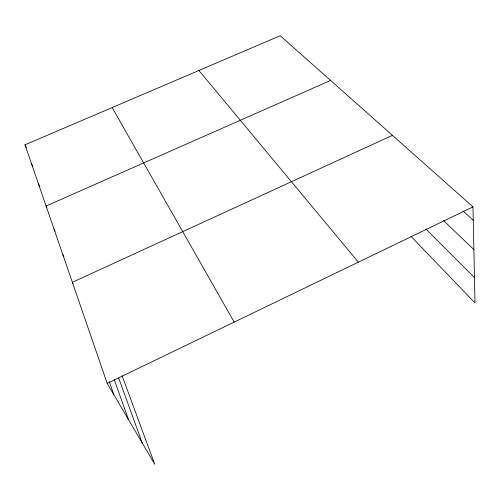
<?xml version="1.0" encoding="UTF-8"?>
<svg xmlns="http://www.w3.org/2000/svg" width="500" height="500" viewBox="0 0 500 500"><rect width="100%" height="100%" fill="white"/><g stroke="black" fill="none" stroke-linecap="round" stroke-linejoin="round"><path stroke-width="0.75" d="M107.194 383.394L472.975 206.856L280.219 35.725L25 144.831L107.194 383.394L154.756 464.275L122.056 375.681M392.438 135.363L72.362 282.294L73.106 283.631M330.569 80.431L46.081 206.025L46.819 207.4M463.031 211.012L473.256 220.306M443.644 220.669L473.875 249.569M425.894 229L474.462 277.594M410.931 236.269L475 302.944L472.975 206.856M198.9 70.494L358.375 262.169M112.175 107.569L234.169 322.113M62.819 254.606L63.906 256.594M54.094 229.275L55.156 231.244M38.487 183.975L39.925 186.688M31.481 163.644L32.887 166.312M25 144.831L26.375 147.456M118.663 378L142.287 443.075M114.237 379.644L128.444 419.525M109.338 381.706L113.906 394.806"/></g></svg>
